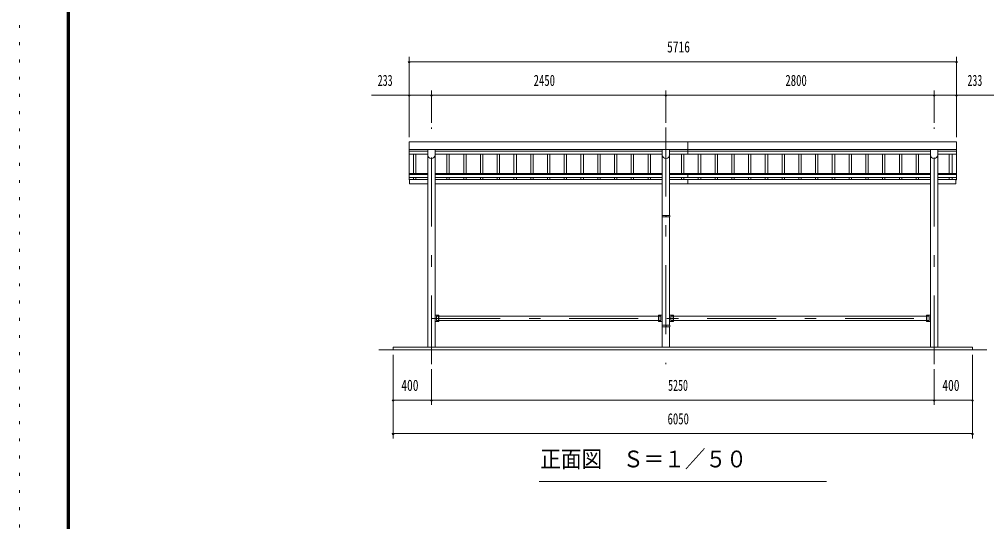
# Model space of a CAD drawing. Units: millimetres, scale not verified, with parts at other scales. Extents: x -23246 to 23254, y -10500 to 10500.
# Drawn here: x -6446 to 3666, y 0 to 5250 of the extents above; entities that cross this region are included whole.
import ezdxf
from ezdxf.enums import TextEntityAlignment as Align

# ---------------------------------------------------------------- set-up
doc = ezdxf.new("R2010")
doc.units = ezdxf.units.MM
doc.header["$LTSCALE"] = 60
doc.linetypes.add('USER3', pattern=[24, 12, -5, 2, -5])
doc.linetypes.add('USER4', pattern=[3, 0.5, -2.5])
for name, color, linetype, lineweight in [('0-2_1-02BOLD', 7, 'Continuous', 18), ('0-3_1-22CENTER', 3, 'USER3', 18), ('0-4_1-42THIN', 4, 'Continuous', 18), ('0-5_1-52DIM', 3, 'Continuous', 18), ('0-C_F-F4PAPAER', 5, 'Continuous', 18), ('0-D_F-E_J_ADD', 5, 'USER4', 18)]:
    doc.layers.add(name, color=color, linetype=linetype, lineweight=lineweight)
doc.styles.add('ＭＳ ゴシック', font='')
doc.styles.get('ＭＳ ゴシック').set_extended_font_data('MS Gothic')

msp = doc.modelspace()

# ---------------------------------------------------------------- linework, layer by layer
at = {"layer": '0-2_1-02BOLD'}
for p, q in [((536.41, 3840.07), (536.41, 3969.67)), ((3339.4, 3890.5), (-2376.59, 3890.5)), ((-2376.59, 3871), (-2181.74, 3871)), ((-2181.74, 3890.5), (-2181.74, 1824.67)), ((-2105.44, 1824.67), (-2105.44, 3890.5)), ((-2105.44, 3871), (268.26, 3871)), ((268.26, 3890.5), (268.26, 3200.67)), ((344.56, 3200.67), (344.56, 3890.5)), ((344.56, 3871), (3068.26, 3871)), ((3068.26, 3890.5), (3068.26, 1824.67)), ((3144.56, 1824.67), (3144.56, 3890.5)), ((3144.56, 3871), (3339.4, 3871)), ((-2181.74, 3840.07), (-2376.59, 3840.07)), ((268.26, 3840.07), (-2105.44, 3840.07)), ((3068.26, 3840.07), (344.56, 3840.07)), ((3144.56, 3840.07), (3339.4, 3840.07)), ((-2376.59, 3637.63), (-2181.74, 3637.63)), ((-2181.74, 3627.25), (-2376.59, 3627.25)), ((-2181.74, 3597.7), (-2376.59, 3597.7)), ((-2376.59, 3574.2), (-2371.59, 3574.2)), ((268.26, 3637.63), (-2105.44, 3637.63)), ((-2105.44, 3627.25), (268.26, 3627.25)), ((268.26, 3597.7), (-2105.44, 3597.7)), ((-2105.44, 3576.6), (268.26, 3576.6)), ((3068.26, 3637.63), (344.56, 3637.63)), ((344.56, 3627.25), (3068.26, 3627.25)), ((3068.26, 3597.7), (344.56, 3597.7)), ((344.56, 3576.6), (3068.26, 3576.6)), ((536.41, 3597.7), (536.41, 3637.63)), ((536.41, 3531.6), (536.41, 3576.6)), ((3339.4, 3637.63), (3144.56, 3637.63)), ((3144.56, 3627.25), (3339.4, 3627.25)), ((3339.4, 3597.7), (3144.56, 3597.7)), ((3144.56, 3576.6), (3334.41, 3576.6)), ((268.26, 3531.6), (-2105.44, 3531.6)), ((3068.26, 3531.6), (344.56, 3531.6)), ((268.26, 3184.67), (268.26, 2053.27)), ((303.36, 3200.67), (303.36, 3184.67)), ((303.36, 3192.67), (309.46, 3192.67)), ((309.46, 3184.67), (309.46, 3200.67)), ((344.56, 2053.27), (344.56, 3184.67)), ((-2068.65, 2091.67), (-2068.65, 2157.67)), ((-2065.44, 2146.02), (228.26, 2146.02)), ((228.26, 2157.67), (268.26, 2157.67)), ((228.26, 2091.67), (228.26, 2157.67)), ((231.46, 2157.67), (231.46, 2091.67)), ((381.36, 2157.67), (381.36, 2091.67)), ((384.56, 2146.02), (3028.26, 2146.02)), ((3031.46, 2157.67), (3031.46, 2091.67)), ((3031.46, 2146.02), (3053.91, 2146.02)), ((-2068.65, 2103.32), (-2091.09, 2103.32)), ((228.26, 2103.32), (-2065.44, 2103.32)), ((228.26, 2091.67), (268.26, 2091.67)), ((268.26, 2037.27), (268.26, 1824.67)), ((303.36, 2053.27), (303.36, 2037.27)), ((309.46, 2045.27), (303.36, 2045.27)), ((309.46, 2037.27), (309.46, 2053.27)), ((344.56, 1824.67), (344.56, 2037.27)), ((3028.26, 2103.32), (384.56, 2103.32)), ((3656.41, 1794.67), (-2693.59, 1794.67))]:
    msp.add_line(p, q, dxfattribs=at)
for points in [[(-2376.59, 3574.2), (-2376.59, 3969.67), (3339.4, 3969.67), (3339.4, 3574.2), (3334.41, 3574.2)], [(-2181.74, 3531.6), (-2371.59, 3531.6), (-2371.59, 3576.6), (-2181.74, 3576.6)], [(3334.41, 3576.6), (3334.41, 3531.6), (3144.56, 3531.6)], [(-2105.44, 2157.67), (-2065.44, 2157.67), (-2065.44, 2091.67), (-2105.44, 2091.67)], [(-2091.09, 2103.32), (-2091.09, 2146.02), (-2068.65, 2146.02)], [(231.46, 2146.02), (253.91, 2146.02), (253.91, 2103.32), (231.46, 2103.32)], [(344.56, 2091.67), (384.56, 2091.67), (384.56, 2157.67), (344.56, 2157.67)], [(381.36, 2103.32), (358.91, 2103.32), (358.91, 2146.02), (381.36, 2146.02)], [(3068.26, 2091.67), (3028.26, 2091.67), (3028.26, 2157.67), (3068.26, 2157.67)], [(3053.91, 2146.02), (3053.91, 2103.32), (3031.46, 2103.32)], [(-2543.59, 1794.67), (-2543.59, 1824.67), (3506.41, 1824.67), (3506.41, 1794.67)]]:
    msp.add_lwpolyline(points, dxfattribs=at)
for points in [[(266.66, 3200.67), (266.66, 3184.67), (346.16, 3184.67), (346.16, 3200.67)], [(266.66, 2053.27), (266.66, 2037.27), (346.16, 2037.27), (346.16, 2053.27)]]:
    msp.add_lwpolyline(points, close=True, dxfattribs=at)
for centre in [(-2143.59, 3833.18), (306.41, 3833.18), (3106.41, 3833.18)]:
    msp.add_arc(centre, 38.15, 180, 0, dxfattribs=at)
at = {"layer": '0-3_1-22CENTER'}
for p, q in [((-2143.59, 1644.67), (-2143.59, 4119.67)), ((306.41, 4119.67), (306.41, 1644.67)), ((3106.41, 1644.67), (3106.41, 4119.67)), ((-2143.59, 2124.67), (3106.41, 2124.67))]:
    msp.add_line(p, q, dxfattribs=at)
at = {"layer": '0-4_1-42THIN'}
for p, q in [((-2331.09, 3637.63), (-2331.09, 3840.07)), ((-2306.09, 3840.07), (-2306.09, 3637.63)), ((-1981.09, 3840.07), (-1981.09, 3637.63)), ((-1956.09, 3637.63), (-1956.09, 3840.07)), ((-1806.09, 3637.63), (-1806.09, 3840.07)), ((-1781.09, 3840.07), (-1781.09, 3637.63)), ((-1631.09, 3840.07), (-1631.09, 3637.63)), ((-1606.09, 3637.63), (-1606.09, 3840.07)), ((-1456.09, 3637.63), (-1456.09, 3840.07)), ((-1431.09, 3840.07), (-1431.09, 3637.63)), ((-1281.09, 3840.07), (-1281.09, 3637.63)), ((-1256.09, 3637.63), (-1256.09, 3840.07)), ((-1106.09, 3637.63), (-1106.09, 3840.07)), ((-1081.09, 3840.07), (-1081.09, 3637.63)), ((-931.09, 3840.07), (-931.09, 3637.63)), ((-906.09, 3637.63), (-906.09, 3840.07)), ((-756.09, 3637.63), (-756.09, 3840.07)), ((-731.09, 3840.07), (-731.09, 3637.63)), ((-581.09, 3840.07), (-581.09, 3637.63)), ((-556.09, 3637.63), (-556.09, 3840.07)), ((-406.09, 3637.63), (-406.09, 3840.07)), ((-381.09, 3840.07), (-381.09, 3637.63)), ((-231.09, 3840.07), (-231.09, 3637.63)), ((-206.09, 3637.63), (-206.09, 3840.07)), ((-56.09, 3637.63), (-56.09, 3840.07)), ((-31.09, 3840.07), (-31.09, 3637.63)), ((118.91, 3840.07), (118.91, 3637.63)), ((143.91, 3637.63), (143.91, 3840.07)), ((468.91, 3637.63), (468.91, 3840.07)), ((493.91, 3840.07), (493.91, 3637.63)), ((643.91, 3840.07), (643.91, 3637.63)), ((668.91, 3637.63), (668.91, 3840.07)), ((818.91, 3637.63), (818.91, 3840.07)), ((843.91, 3840.07), (843.91, 3637.63)), ((993.91, 3840.07), (993.91, 3637.63)), ((1018.91, 3637.63), (1018.91, 3840.07)), ((1168.91, 3637.63), (1168.91, 3840.07)), ((1193.91, 3840.07), (1193.91, 3637.63)), ((1343.91, 3840.07), (1343.91, 3637.63)), ((1368.91, 3637.63), (1368.91, 3840.07)), ((1518.91, 3637.63), (1518.91, 3840.07)), ((1543.91, 3840.07), (1543.91, 3637.63)), ((1693.91, 3840.07), (1693.91, 3637.63)), ((1718.91, 3637.63), (1718.91, 3840.07)), ((1868.91, 3637.63), (1868.91, 3840.07)), ((1893.91, 3840.07), (1893.91, 3637.63)), ((2043.91, 3840.07), (2043.91, 3637.63)), ((2068.91, 3637.63), (2068.91, 3840.07)), ((2218.91, 3637.63), (2218.91, 3840.07)), ((2243.91, 3840.07), (2243.91, 3637.63)), ((2393.91, 3840.07), (2393.91, 3637.63)), ((2418.91, 3637.63), (2418.91, 3840.07)), ((2568.91, 3637.63), (2568.91, 3840.07)), ((2593.91, 3840.07), (2593.91, 3637.63)), ((2743.91, 3840.07), (2743.91, 3637.63)), ((2768.91, 3637.63), (2768.91, 3840.07)), ((2918.91, 3637.63), (2918.91, 3840.07)), ((2943.91, 3840.07), (2943.91, 3637.63)), ((3262.51, 3840.07), (3262.51, 3637.63)), ((3293.91, 3637.63), (3293.91, 3840.07)), ((-2331.09, 3576.6), (-2331.09, 3597.7)), ((-2306.09, 3597.7), (-2306.09, 3576.6)), ((-1981.09, 3597.7), (-1981.09, 3576.6)), ((-1956.09, 3576.6), (-1956.09, 3597.7)), ((-1806.09, 3576.6), (-1806.09, 3597.7)), ((-1781.09, 3597.7), (-1781.09, 3576.6)), ((-1631.09, 3597.7), (-1631.09, 3576.6)), ((-1606.09, 3576.6), (-1606.09, 3597.7)), ((-1456.09, 3576.6), (-1456.09, 3597.7)), ((-1431.09, 3597.7), (-1431.09, 3576.6)), ((-1281.09, 3597.7), (-1281.09, 3576.6)), ((-1256.09, 3576.6), (-1256.09, 3597.7)), ((-1106.09, 3576.6), (-1106.09, 3597.7)), ((-1081.09, 3597.7), (-1081.09, 3576.6)), ((-931.09, 3597.7), (-931.09, 3576.6)), ((-906.09, 3576.6), (-906.09, 3597.7)), ((-756.09, 3576.6), (-756.09, 3597.7)), ((-731.09, 3597.7), (-731.09, 3576.6)), ((-581.09, 3597.7), (-581.09, 3576.6)), ((-556.09, 3576.6), (-556.09, 3597.7)), ((-406.09, 3576.6), (-406.09, 3597.7)), ((-381.09, 3597.7), (-381.09, 3576.6)), ((-231.09, 3597.7), (-231.09, 3576.6)), ((-206.09, 3576.6), (-206.09, 3597.7)), ((-56.09, 3576.6), (-56.09, 3597.7)), ((-31.09, 3597.7), (-31.09, 3576.6)), ((118.91, 3597.7), (118.91, 3576.6)), ((143.91, 3576.6), (143.91, 3597.7)), ((468.91, 3576.6), (468.91, 3597.7)), ((493.91, 3597.7), (493.91, 3576.6)), ((643.91, 3597.7), (643.91, 3576.6)), ((668.91, 3576.6), (668.91, 3597.7)), ((818.91, 3576.6), (818.91, 3597.7)), ((843.91, 3597.7), (843.91, 3576.6)), ((993.91, 3597.7), (993.91, 3576.6)), ((1018.91, 3576.6), (1018.91, 3597.7)), ((1168.91, 3576.6), (1168.91, 3597.7)), ((1193.91, 3597.7), (1193.91, 3576.6)), ((1343.91, 3597.7), (1343.91, 3576.6)), ((1368.91, 3576.6), (1368.91, 3597.7)), ((1518.91, 3576.6), (1518.91, 3597.7)), ((1543.91, 3597.7), (1543.91, 3576.6)), ((1693.91, 3597.7), (1693.91, 3576.6)), ((1718.91, 3576.6), (1718.91, 3597.7)), ((1868.91, 3576.6), (1868.91, 3597.7)), ((1893.91, 3597.7), (1893.91, 3576.6)), ((2043.91, 3597.7), (2043.91, 3576.6)), ((2068.91, 3576.6), (2068.91, 3597.7)), ((2218.91, 3576.6), (2218.91, 3597.7)), ((2243.91, 3597.7), (2243.91, 3576.6)), ((2393.91, 3597.7), (2393.91, 3576.6)), ((2418.91, 3576.6), (2418.91, 3597.7)), ((2568.91, 3576.6), (2568.91, 3597.7)), ((2593.91, 3597.7), (2593.91, 3576.6)), ((2743.91, 3597.7), (2743.91, 3576.6)), ((2768.91, 3576.6), (2768.91, 3597.7)), ((2918.91, 3576.6), (2918.91, 3597.7)), ((2943.91, 3597.7), (2943.91, 3576.6)), ((3262.51, 3597.7), (3262.51, 3576.6)), ((3293.91, 3576.6), (3293.91, 3597.7))]:
    msp.add_line(p, q, dxfattribs=at)
at = {"layer": '0-5_1-52DIM'}
for p, q in [((-2376.59, 4856.67), (-2376.59, 4019.67)), ((3339.4, 4856.67), (3339.4, 4019.67)), ((-2366.59, 4806.67), (-2386.59, 4806.67)), ((3339.4, 4806.67), (-2376.59, 4806.67)), ((3349.4, 4806.67), (3329.4, 4806.67)), ((-2376.59, 4456.67), (-2769.09, 4456.67)), ((-2366.59, 4456.67), (-2386.59, 4456.67)), ((-2376.59, 4456.67), (-2143.59, 4456.67)), ((-2133.59, 4456.67), (-2153.59, 4456.67)), ((-2143.59, 4169.67), (-2143.59, 4506.67)), ((-2143.59, 4456.67), (306.41, 4456.67)), ((316.41, 4456.67), (296.41, 4456.67)), ((306.41, 4506.67), (306.41, 4169.67)), ((306.41, 4456.67), (3106.41, 4456.67)), ((3116.41, 4456.67), (3096.41, 4456.67)), ((3106.41, 4169.67), (3106.41, 4506.67)), ((3106.41, 4456.67), (3339.4, 4456.67)), ((3349.4, 4456.67), (3329.4, 4456.67)), ((3339.41, 4456.67), (3731.91, 4456.67)), ((-2543.59, 1744.67), (-2543.59, 869.67)), ((3506.41, 869.67), (3506.41, 1744.67)), ((-2143.59, 1219.67), (-2143.59, 1594.67)), ((3106.41, 1594.67), (3106.41, 1219.67)), ((-2533.59, 1269.67), (-2553.59, 1269.67)), ((-2543.59, 1269.67), (-2143.59, 1269.67)), ((-2133.59, 1269.67), (-2153.59, 1269.67)), ((-2143.59, 1269.67), (3106.41, 1269.67)), ((3116.41, 1269.67), (3096.41, 1269.67)), ((3106.41, 1269.67), (3506.41, 1269.67)), ((3516.41, 1269.67), (3496.41, 1269.67)), ((-2533.59, 919.67), (-2553.59, 919.67)), ((-2543.59, 919.67), (3506.41, 919.67)), ((3516.41, 919.67), (3496.41, 919.67)), ((1981.41, 419.67), (-1018.59, 419.67))]:
    msp.add_line(p, q, dxfattribs=at)
for centre in [(-2376.59, 4806.67), (3339.4, 4806.67), (-2376.59, 4456.67), (-2143.59, 4456.67), (306.41, 4456.67), (3106.41, 4456.67), (3339.4, 4456.67), (-2543.59, 1269.67), (-2143.59, 1269.67), (3106.41, 1269.67), (3506.41, 1269.67), (-2543.59, 919.67), (3506.41, 919.67)]:
    msp.add_arc(centre, 10, 180, 0, dxfattribs=at)
at = {"layer": '0-C_F-F4PAPAER'}
for points in [[(22753.74, -10000), (-5946.25, -10000), (-5946.25, 10100), (22753.74, 10100)], [(22751.24, -9997.5), (22751.24, 10097.5), (-5943.75, 10097.5), (-5943.75, -9997.5)], [(22748.74, -9995), (-5941.25, -9995), (-5941.25, 10095), (22748.74, 10095)], [(22746.24, -9992.5), (22746.24, 10092.5), (-5938.75, 10092.5), (-5938.75, -9992.5)], [(22743.74, -9990), (-5936.25, -9990), (-5936.25, 10090), (22743.74, 10090)], [(22741.24, -9987.5), (22741.24, 10087.5), (-5933.75, 10087.5), (-5933.75, -9987.5)], [(22738.74, -9985), (-5931.25, -9985), (-5931.25, 10085), (22738.74, 10085)], [(22736.25, -9982.5), (-5928.75, -9982.5), (-5928.75, 10082.5), (22736.25, 10082.5)], [(22733.74, -9980), (22733.74, 10080), (-5926.25, 10080), (-5926.25, -9980)], [(22731.24, -9977.5), (22731.24, 10077.5), (-5923.75, 10077.5), (-5923.75, -9977.5)], [(22728.74, -9975), (22728.74, 10075), (-5921.25, 10075), (-5921.25, -9975)]]:
    msp.add_lwpolyline(points, close=True, dxfattribs=at)
at = {"layer": '0-D_F-E_J_ADD'}
msp.add_lwpolyline([(23253.75, -10500), (-6446.25, -10500), (-6446.25, 10500), (23253.75, 10500)], close=True, dxfattribs=at)

# ---------------------------------------------------------------- texts
at = {"layer": '0-5_1-52DIM', "color": 7, "style": 'ＭＳ ゴシック'}
for s, height, width, p in [('5716', 117.2, 0.75, (317.88, 4868.67)), ('233', 117.2, 0.65, (-2704.11, 4518.67)), ('2450', 117.2, 0.7, (-1075.46, 4518.67)), ('2800', 117.2, 0.7, (1553.8, 4518.67)), ('233', 117.2, 0.65, (3454.39, 4518.67)), ('400', 117.2, 0.75, (-2457.24, 1331.67)), ('5250', 117.2, 0.65, (328.74, 1331.67)), ('400', 117.2, 0.75, (3192.76, 1331.67)), ('6050', 117.2, 0.7, (322.94, 981.67)), ('正面図\u3000Ｓ＝１／５０', 175.8, 0.9, (-1006.59, 514.31))]:
    msp.add_text(s, height=height, dxfattribs=dict(at, width=width)).set_placement(p, align=Align.BOTTOM_LEFT)

doc.saveas('drawing.dxf')
